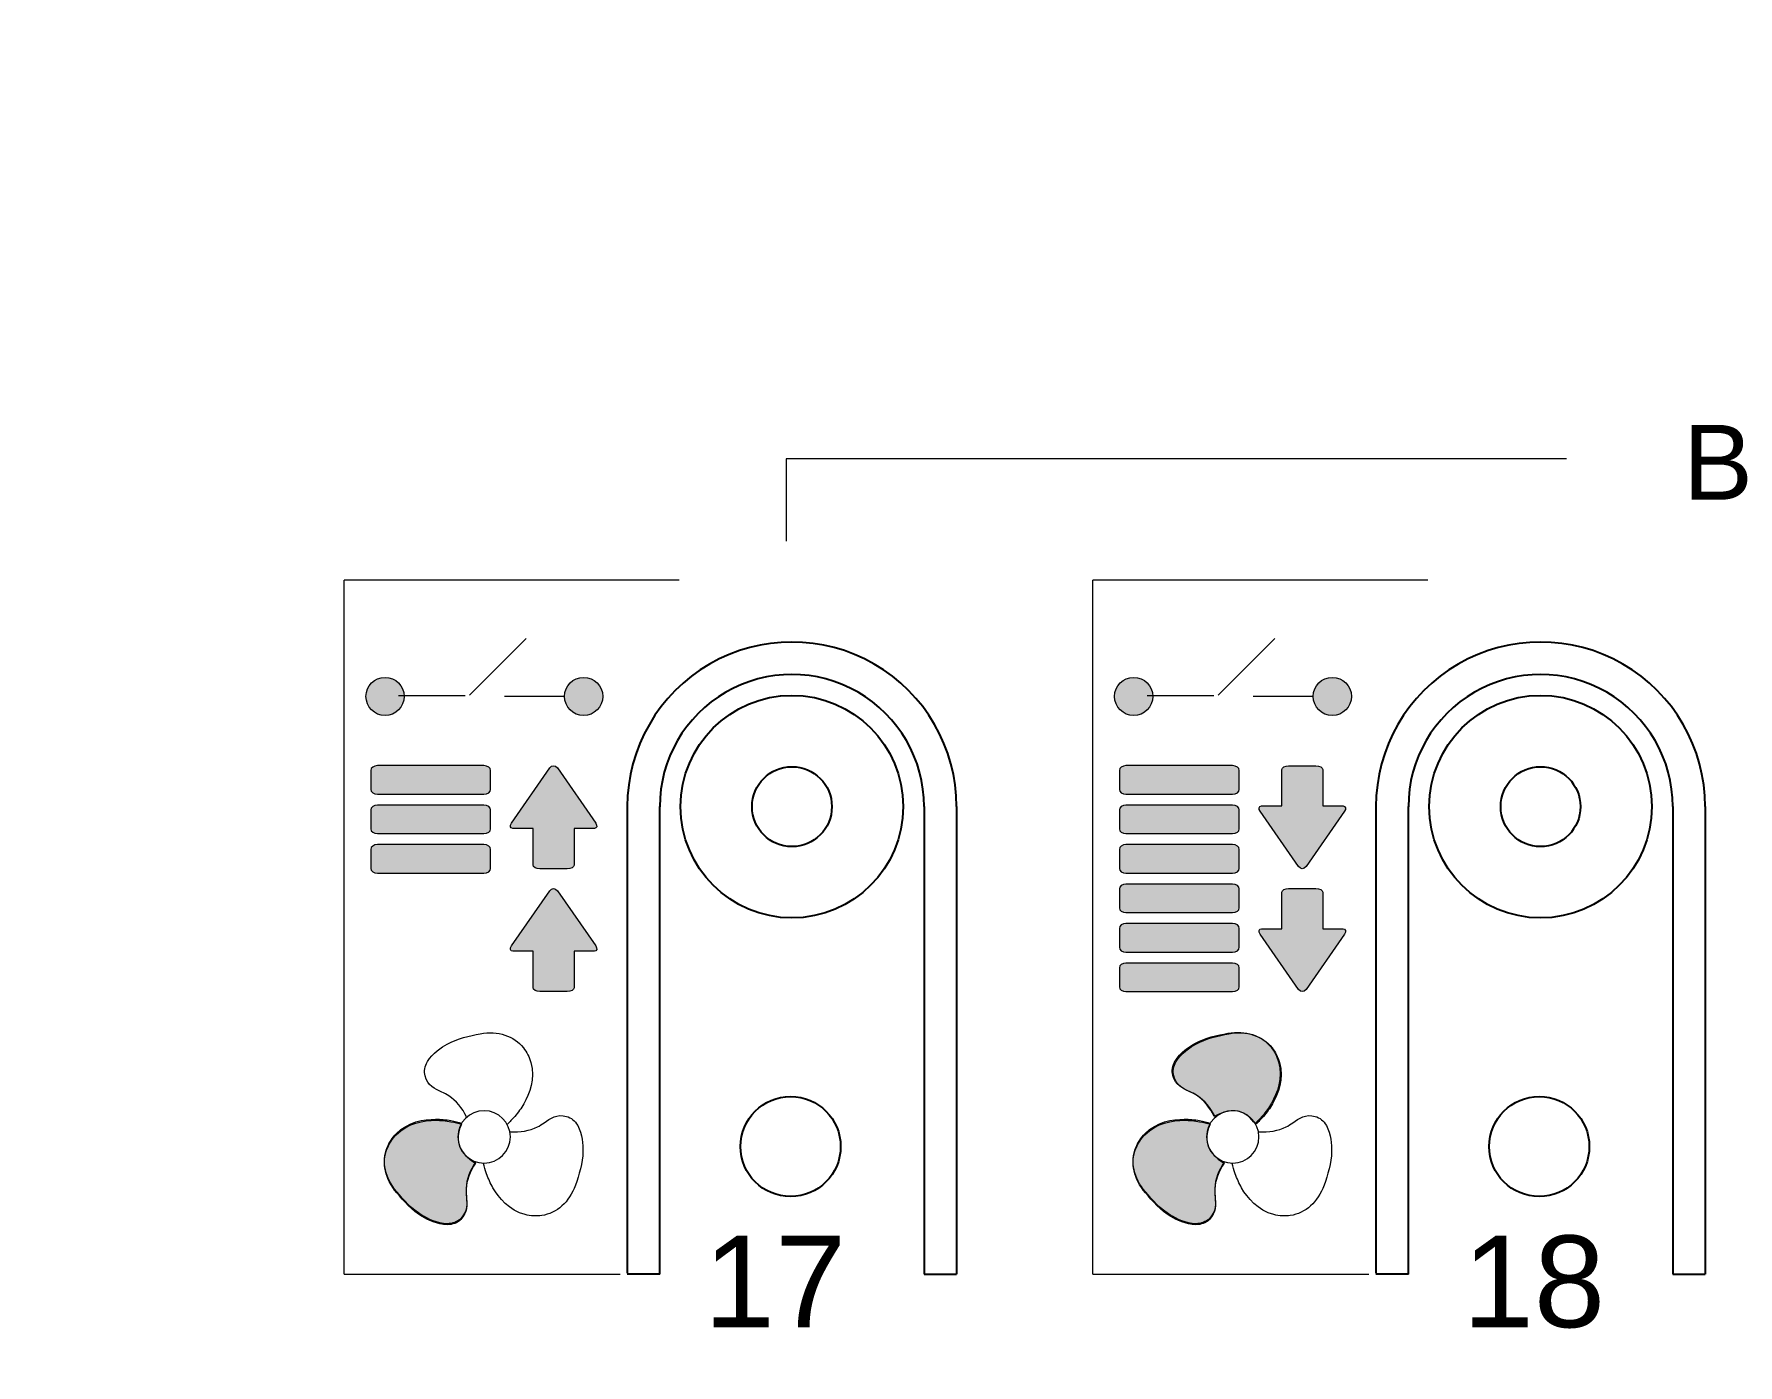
# Model space of a CAD drawing. Header units: millimetres. Extents: x 2517 to 4319, y 573 to 1664.
# Drawn here: x 2840.62 to 2872.48, y 1552.02 to 1576.91 of the extents above; entities that cross this region are included whole.
import ezdxf
from ezdxf.enums import TextEntityAlignment as Align

# ---------------------------------------------------------------- set-up
doc = ezdxf.new("R2010")
doc.units = ezdxf.units.MM
doc.set_wipeout_variables(frame=1)
for name, color, linetype in [('devices', 7, 'Continuous'), ('Enclosure', 7, 'Continuous'), ('Serigraph', 7, 'Continuous')]:
    doc.layers.add(name, color=color, linetype=linetype)
doc.styles.get("Standard").update_dxf_attribs({"font": 'arial.ttf'})

# ---------------------------------------------------------------- blocks, each defined once
blk = doc.blocks.new('*U7')
at = {"ltscale": 2}
blk.add_lwpolyline([(0, 20), (0, -20), (895.8, -20), (895.8, 20), (0, 20)], dxfattribs=at)
for points in [[(315.234, 3), (331.234, 3, -0.414214), (333.234, 1), (333.234, -1, -0.414214), (331.234, -3), (315.234, -3, -0.414214), (313.234, -1), (313.234, 1, -0.414214)], [(340.234, 3), (356.234, 3, -0.414214), (358.234, 1), (358.234, -1, -0.414214), (356.234, -3), (340.234, -3, -0.414214), (338.234, -1), (338.234, 1, -0.414214)]]:
    blk.add_lwpolyline(points, format="xyb", close=True, dxfattribs=at)
blk = doc.blocks.new('ZIO-MB24_ENVOLVENTE')
at = {"layer": 'Enclosure'}
for p, q in [((75.936, -11.026), (75.936, -19.751)), ((76.543, -19.768), (76.543, -11.026)), ((81.487, -11.026), (81.487, -19.768)), ((82.094, -11.026), (82.094, -19.768)), ((89.936, -11.026), (89.936, -19.751)), ((90.543, -19.768), (90.543, -11.026)), ((95.487, -11.026), (95.487, -19.768)), ((96.094, -11.026), (96.094, -19.768))]:
    blk.add_line(p, q, dxfattribs=at)
at = {"layer": 'Enclosure', "lineweight": 25}
for p, q in [((76.543, -19.768), (75.936, -19.768)), ((81.487, -19.768), (82.094, -19.768)), ((90.543, -19.768), (89.936, -19.768)), ((90.543, -19.768), (89.936, -19.768)), ((95.487, -19.768), (96.094, -19.768))]:
    blk.add_line(p, q, dxfattribs=at)
at = {"layer": 'Enclosure'}
for centre, radius in [((79.015, -11.026), 2.081), ((93.015, -11.026), 2.081), ((79.015, -11.026), 0.746), ((93.015, -11.026), 0.746), ((78.99, -17.383), 0.936), ((92.99, -17.383), 0.936)]:
    blk.add_circle(centre, radius, dxfattribs=at)
for centre, radius, end in [((79.015, -11.026), 3.079, 179.9989), ((93.015, -11.026), 3.079, 179.9989), ((79.015, -11.026), 2.472, 180.0034), ((93.015, -11.026), 2.472, 180.0034)]:
    blk.add_arc(centre, radius, 359.9989, end, dxfattribs=at)
blk = doc.blocks.new('ZIO-MB24_SERIGRAFIA')
at = {"layer": 'Serigraph'}
h = blk.add_hatch(color=256, dxfattribs=at)
h.dxf.hatch_style = 1
h.paths.add_polyline_path([(71.762, -8.964, 1), (71.049, -8.964, 1)])
h = blk.add_hatch(color=256, dxfattribs=at)
h.dxf.hatch_style = 1
h.paths.add_polyline_path([(75.476, -8.964, 1), (74.763, -8.964, 1)])
h = blk.add_hatch(color=256, dxfattribs=at)
h.dxf.hatch_style = 1
h.paths.add_polyline_path([(85.762, -8.964, 1), (85.049, -8.964, 1)])
h = blk.add_hatch(color=256, dxfattribs=at)
h.dxf.hatch_style = 1
h.paths.add_polyline_path([(89.476, -8.964, 1), (88.763, -8.964, 1)])
h = blk.add_hatch(color=256, dxfattribs=at)
h.dxf.hatch_style = 2
edge = h.paths.add_edge_path()
edge.add_spline(control_points=[(71.262, -10.259), (71.194, -10.259), (71.138, -10.299), (71.138, -10.348), (71.138, -10.348), (71.138, -10.348), (71.138, -10.348), (71.138, -10.348), (71.138, -10.704), (71.138, -10.704), (71.138, -10.752), (71.194, -10.792), (71.262, -10.792), (71.262, -10.792), (71.262, -10.792), (71.262, -10.792), (71.262, -10.792), (73.256, -10.792), (73.256, -10.792), (73.325, -10.792), (73.381, -10.752), (73.381, -10.704), (73.381, -10.704), (73.381, -10.704), (73.381, -10.704), (73.381, -10.704), (73.381, -10.348), (73.381, -10.348), (73.381, -10.299), (73.325, -10.259), (73.256, -10.259), (73.256, -10.259), (73.256, -10.259), (73.256, -10.259), (73.256, -10.259), (71.262, -10.259), (71.262, -10.259)], knot_values=[0, 0, 0, 0, 1, 1, 1, 2, 2, 2, 3, 3, 3, 4, 4, 4, 5, 5, 5, 6, 6, 6, 7, 7, 7, 8, 8, 8, 9, 9, 9, 10, 10, 10, 11, 11, 11, 12, 12, 12, 12], degree=3, periodic=0)
h = blk.add_hatch(color=256, dxfattribs=at)
h.dxf.hatch_style = 2
edge = h.paths.add_edge_path()
edge.add_spline(control_points=[(75.345, -11.336), (75.345, -11.336), (74.628, -10.302), (74.628, -10.302), (74.589, -10.246), (74.526, -10.246), (74.488, -10.302), (74.488, -10.302), (73.771, -11.336), (73.771, -11.336), (73.735, -11.387), (73.747, -11.429), (73.796, -11.436), (73.796, -11.436), (74.175, -11.436), (74.175, -11.436), (74.175, -11.436), (74.175, -12.118), (74.175, -12.118), (74.175, -12.157), (74.232, -12.189), (74.302, -12.189), (74.302, -12.189), (74.813, -12.189), (74.813, -12.189), (74.883, -12.189), (74.941, -12.157), (74.941, -12.118), (74.941, -12.118), (74.941, -11.436), (74.941, -11.436), (74.941, -11.436), (75.32, -11.436), (75.32, -11.436), (75.368, -11.429), (75.381, -11.387), (75.345, -11.336)], knot_values=[0, 0, 0, 0, 1, 1, 1, 2, 2, 2, 3, 3, 3, 4, 4, 4, 5, 5, 5, 6, 6, 6, 7, 7, 7, 8, 8, 8, 9, 9, 9, 10, 10, 10, 11, 11, 11, 12, 12, 12, 12], degree=3, periodic=0)
h = blk.add_hatch(color=256, dxfattribs=at)
h.dxf.hatch_style = 2
edge = h.paths.add_edge_path()
edge.add_spline(control_points=[(85.262, -10.259), (85.194, -10.259), (85.138, -10.299), (85.138, -10.348), (85.138, -10.348), (85.138, -10.348), (85.138, -10.348), (85.138, -10.348), (85.138, -10.704), (85.138, -10.704), (85.138, -10.752), (85.194, -10.792), (85.262, -10.792), (85.262, -10.792), (85.262, -10.792), (85.262, -10.792), (85.262, -10.792), (87.256, -10.792), (87.256, -10.792), (87.325, -10.792), (87.381, -10.752), (87.381, -10.704), (87.381, -10.704), (87.381, -10.704), (87.381, -10.704), (87.381, -10.704), (87.381, -10.348), (87.381, -10.348), (87.381, -10.299), (87.325, -10.259), (87.256, -10.259), (87.256, -10.259), (87.256, -10.259), (87.256, -10.259), (87.256, -10.259), (85.262, -10.259), (85.262, -10.259)], knot_values=[0, 0, 0, 0, 1, 1, 1, 2, 2, 2, 3, 3, 3, 4, 4, 4, 5, 5, 5, 6, 6, 6, 7, 7, 7, 8, 8, 8, 9, 9, 9, 10, 10, 10, 11, 11, 11, 12, 12, 12, 12], degree=3, periodic=0)
h = blk.add_hatch(color=256, dxfattribs=at)
h.dxf.hatch_style = 2
edge = h.paths.add_edge_path()
edge.add_spline(control_points=[(87.773, -11.113), (87.773, -11.113), (88.49, -12.147), (88.49, -12.147), (88.528, -12.202), (88.591, -12.202), (88.63, -12.147), (88.63, -12.147), (89.347, -11.113), (89.347, -11.113), (89.382, -11.062), (89.37, -11.019), (89.322, -11.013), (89.322, -11.013), (88.943, -11.013), (88.943, -11.013), (88.943, -11.013), (88.943, -10.33), (88.943, -10.33), (88.943, -10.292), (88.885, -10.26), (88.815, -10.26), (88.815, -10.26), (88.304, -10.26), (88.304, -10.26), (88.234, -10.26), (88.177, -10.292), (88.177, -10.33), (88.177, -10.33), (88.177, -11.013), (88.177, -11.013), (88.177, -11.013), (87.797, -11.013), (87.797, -11.013), (87.749, -11.019), (87.737, -11.062), (87.773, -11.113)], knot_values=[0, 0, 0, 0, 1, 1, 1, 2, 2, 2, 3, 3, 3, 4, 4, 4, 5, 5, 5, 6, 6, 6, 7, 7, 7, 8, 8, 8, 9, 9, 9, 10, 10, 10, 11, 11, 11, 12, 12, 12, 12], degree=3, periodic=0)
h = blk.add_hatch(color=256, dxfattribs=at)
h.dxf.hatch_style = 2
edge = h.paths.add_edge_path()
edge.add_spline(control_points=[(71.262, -10.998), (71.194, -10.998), (71.138, -11.038), (71.138, -11.087), (71.138, -11.087), (71.138, -11.087), (71.138, -11.087), (71.138, -11.087), (71.138, -11.442), (71.138, -11.442), (71.138, -11.491), (71.194, -11.531), (71.262, -11.531), (71.262, -11.531), (71.262, -11.531), (71.262, -11.531), (71.262, -11.531), (73.256, -11.531), (73.256, -11.531), (73.325, -11.531), (73.381, -11.491), (73.381, -11.442), (73.381, -11.442), (73.381, -11.442), (73.381, -11.442), (73.381, -11.442), (73.381, -11.087), (73.381, -11.087), (73.381, -11.038), (73.325, -10.998), (73.256, -10.998), (73.256, -10.998), (73.256, -10.998), (73.256, -10.998), (73.256, -10.998), (71.262, -10.998), (71.262, -10.998)], knot_values=[0, 0, 0, 0, 1, 1, 1, 2, 2, 2, 3, 3, 3, 4, 4, 4, 5, 5, 5, 6, 6, 6, 7, 7, 7, 8, 8, 8, 9, 9, 9, 10, 10, 10, 11, 11, 11, 12, 12, 12, 12], degree=3, periodic=0)
h = blk.add_hatch(color=256, dxfattribs=at)
h.dxf.hatch_style = 2
edge = h.paths.add_edge_path()
edge.add_spline(control_points=[(85.262, -10.998), (85.194, -10.998), (85.138, -11.038), (85.138, -11.087), (85.138, -11.087), (85.138, -11.087), (85.138, -11.087), (85.138, -11.087), (85.138, -11.442), (85.138, -11.442), (85.138, -11.491), (85.194, -11.531), (85.262, -11.531), (85.262, -11.531), (85.262, -11.531), (85.262, -11.531), (85.262, -11.531), (87.256, -11.531), (87.256, -11.531), (87.325, -11.531), (87.381, -11.491), (87.381, -11.442), (87.381, -11.442), (87.381, -11.442), (87.381, -11.442), (87.381, -11.442), (87.381, -11.087), (87.381, -11.087), (87.381, -11.038), (87.325, -10.998), (87.256, -10.998), (87.256, -10.998), (87.256, -10.998), (87.256, -10.998), (87.256, -10.998), (85.262, -10.998), (85.262, -10.998)], knot_values=[0, 0, 0, 0, 1, 1, 1, 2, 2, 2, 3, 3, 3, 4, 4, 4, 5, 5, 5, 6, 6, 6, 7, 7, 7, 8, 8, 8, 9, 9, 9, 10, 10, 10, 11, 11, 11, 12, 12, 12, 12], degree=3, periodic=0)
h = blk.add_hatch(color=256, dxfattribs=at)
h.dxf.hatch_style = 2
edge = h.paths.add_edge_path()
edge.add_spline(control_points=[(71.262, -11.736), (71.194, -11.736), (71.138, -11.776), (71.138, -11.825), (71.138, -11.825), (71.138, -11.825), (71.138, -11.825), (71.138, -11.825), (71.138, -12.18), (71.138, -12.18), (71.138, -12.229), (71.194, -12.269), (71.262, -12.269), (71.262, -12.269), (71.262, -12.269), (71.262, -12.269), (71.262, -12.269), (73.256, -12.269), (73.256, -12.269), (73.325, -12.269), (73.381, -12.229), (73.381, -12.18), (73.381, -12.18), (73.381, -12.18), (73.381, -12.18), (73.381, -12.18), (73.381, -11.825), (73.381, -11.825), (73.381, -11.776), (73.325, -11.736), (73.256, -11.736), (73.256, -11.736), (73.256, -11.736), (73.256, -11.736), (73.256, -11.736), (71.262, -11.736), (71.262, -11.736)], knot_values=[0, 0, 0, 0, 1, 1, 1, 2, 2, 2, 3, 3, 3, 4, 4, 4, 5, 5, 5, 6, 6, 6, 7, 7, 7, 8, 8, 8, 9, 9, 9, 10, 10, 10, 11, 11, 11, 12, 12, 12, 12], degree=3, periodic=0)
h = blk.add_hatch(color=256, dxfattribs=at)
h.dxf.hatch_style = 2
edge = h.paths.add_edge_path()
edge.add_spline(control_points=[(85.262, -11.736), (85.194, -11.736), (85.138, -11.776), (85.138, -11.825), (85.138, -11.825), (85.138, -11.825), (85.138, -11.825), (85.138, -11.825), (85.138, -12.18), (85.138, -12.18), (85.138, -12.229), (85.194, -12.269), (85.262, -12.269), (85.262, -12.269), (85.262, -12.269), (85.262, -12.269), (85.262, -12.269), (87.256, -12.269), (87.256, -12.269), (87.325, -12.269), (87.381, -12.229), (87.381, -12.18), (87.381, -12.18), (87.381, -12.18), (87.381, -12.18), (87.381, -12.18), (87.381, -11.825), (87.381, -11.825), (87.381, -11.776), (87.325, -11.736), (87.256, -11.736), (87.256, -11.736), (87.256, -11.736), (87.256, -11.736), (87.256, -11.736), (85.262, -11.736), (85.262, -11.736)], knot_values=[0, 0, 0, 0, 1, 1, 1, 2, 2, 2, 3, 3, 3, 4, 4, 4, 5, 5, 5, 6, 6, 6, 7, 7, 7, 8, 8, 8, 9, 9, 9, 10, 10, 10, 11, 11, 11, 12, 12, 12, 12], degree=3, periodic=0)
h = blk.add_hatch(color=256, dxfattribs=at)
h.dxf.hatch_style = 2
edge = h.paths.add_edge_path()
edge.add_spline(control_points=[(75.345, -13.632), (75.345, -13.632), (74.628, -12.598), (74.628, -12.598), (74.589, -12.542), (74.526, -12.542), (74.488, -12.598), (74.488, -12.598), (73.771, -13.632), (73.771, -13.632), (73.735, -13.683), (73.747, -13.726), (73.796, -13.732), (73.796, -13.732), (74.175, -13.732), (74.175, -13.732), (74.175, -13.732), (74.175, -14.415), (74.175, -14.415), (74.175, -14.454), (74.232, -14.485), (74.302, -14.485), (74.302, -14.485), (74.813, -14.485), (74.813, -14.485), (74.883, -14.485), (74.941, -14.454), (74.941, -14.415), (74.941, -14.415), (74.941, -13.732), (74.941, -13.732), (74.941, -13.732), (75.32, -13.732), (75.32, -13.732), (75.368, -13.726), (75.381, -13.683), (75.345, -13.632)], knot_values=[0, 0, 0, 0, 1, 1, 1, 2, 2, 2, 3, 3, 3, 4, 4, 4, 5, 5, 5, 6, 6, 6, 7, 7, 7, 8, 8, 8, 9, 9, 9, 10, 10, 10, 11, 11, 11, 12, 12, 12, 12], degree=3, periodic=0)
h = blk.add_hatch(color=256, dxfattribs=at)
h.dxf.hatch_style = 2
edge = h.paths.add_edge_path()
edge.add_spline(control_points=[(85.262, -12.475), (85.194, -12.475), (85.138, -12.515), (85.138, -12.564), (85.138, -12.564), (85.138, -12.564), (85.138, -12.564), (85.138, -12.564), (85.138, -12.919), (85.138, -12.919), (85.138, -12.968), (85.194, -13.008), (85.262, -13.008), (85.262, -13.008), (85.262, -13.008), (85.262, -13.008), (85.262, -13.008), (87.256, -13.008), (87.256, -13.008), (87.325, -13.008), (87.381, -12.968), (87.381, -12.919), (87.381, -12.919), (87.381, -12.919), (87.381, -12.919), (87.381, -12.919), (87.381, -12.564), (87.381, -12.564), (87.381, -12.515), (87.325, -12.475), (87.256, -12.475), (87.256, -12.475), (87.256, -12.475), (87.256, -12.475), (87.256, -12.475), (85.262, -12.475), (85.262, -12.475)], knot_values=[0, 0, 0, 0, 1, 1, 1, 2, 2, 2, 3, 3, 3, 4, 4, 4, 5, 5, 5, 6, 6, 6, 7, 7, 7, 8, 8, 8, 9, 9, 9, 10, 10, 10, 11, 11, 11, 12, 12, 12, 12], degree=3, periodic=0)
h = blk.add_hatch(color=256, dxfattribs=at)
h.dxf.hatch_style = 2
edge = h.paths.add_edge_path()
edge.add_spline(control_points=[(87.773, -13.409), (87.773, -13.409), (88.49, -14.443), (88.49, -14.443), (88.528, -14.499), (88.591, -14.499), (88.63, -14.443), (88.63, -14.443), (89.347, -13.409), (89.347, -13.409), (89.382, -13.358), (89.37, -13.315), (89.322, -13.309), (89.322, -13.309), (88.943, -13.309), (88.943, -13.309), (88.943, -13.309), (88.943, -12.626), (88.943, -12.626), (88.943, -12.588), (88.885, -12.556), (88.815, -12.556), (88.815, -12.556), (88.304, -12.556), (88.304, -12.556), (88.234, -12.556), (88.177, -12.588), (88.177, -12.626), (88.177, -12.626), (88.177, -13.309), (88.177, -13.309), (88.177, -13.309), (87.797, -13.309), (87.797, -13.309), (87.749, -13.315), (87.737, -13.358), (87.773, -13.409)], knot_values=[0, 0, 0, 0, 1, 1, 1, 2, 2, 2, 3, 3, 3, 4, 4, 4, 5, 5, 5, 6, 6, 6, 7, 7, 7, 8, 8, 8, 9, 9, 9, 10, 10, 10, 11, 11, 11, 12, 12, 12, 12], degree=3, periodic=0)
h = blk.add_hatch(color=256, dxfattribs=at)
h.dxf.hatch_style = 2
edge = h.paths.add_edge_path()
edge.add_spline(control_points=[(85.262, -13.213), (85.194, -13.213), (85.138, -13.253), (85.138, -13.302), (85.138, -13.302), (85.138, -13.302), (85.138, -13.302), (85.138, -13.302), (85.138, -13.657), (85.138, -13.657), (85.138, -13.706), (85.194, -13.746), (85.262, -13.746), (85.262, -13.746), (85.262, -13.746), (85.262, -13.746), (85.262, -13.746), (87.256, -13.746), (87.256, -13.746), (87.325, -13.746), (87.381, -13.706), (87.381, -13.657), (87.381, -13.657), (87.381, -13.657), (87.381, -13.657), (87.381, -13.657), (87.381, -13.302), (87.381, -13.302), (87.381, -13.253), (87.325, -13.213), (87.256, -13.213), (87.256, -13.213), (87.256, -13.213), (87.256, -13.213), (87.256, -13.213), (85.262, -13.213), (85.262, -13.213)], knot_values=[0, 0, 0, 0, 1, 1, 1, 2, 2, 2, 3, 3, 3, 4, 4, 4, 5, 5, 5, 6, 6, 6, 7, 7, 7, 8, 8, 8, 9, 9, 9, 10, 10, 10, 11, 11, 11, 12, 12, 12, 12], degree=3, periodic=0)
h = blk.add_hatch(color=256, dxfattribs=at)
h.dxf.hatch_style = 2
edge = h.paths.add_edge_path()
edge.add_spline(control_points=[(85.262, -13.951), (85.194, -13.951), (85.138, -13.992), (85.138, -14.04), (85.138, -14.04), (85.138, -14.04), (85.138, -14.04), (85.138, -14.04), (85.138, -14.396), (85.138, -14.396), (85.138, -14.445), (85.194, -14.485), (85.262, -14.485), (85.262, -14.485), (85.262, -14.485), (85.262, -14.485), (85.262, -14.485), (87.256, -14.485), (87.256, -14.485), (87.325, -14.485), (87.381, -14.445), (87.381, -14.396), (87.381, -14.396), (87.381, -14.396), (87.381, -14.396), (87.381, -14.396), (87.381, -14.04), (87.381, -14.04), (87.381, -13.992), (87.325, -13.951), (87.256, -13.951), (87.256, -13.951), (87.256, -13.951), (87.256, -13.951), (87.256, -13.951), (85.262, -13.951), (85.262, -13.951)], knot_values=[0, 0, 0, 0, 1, 1, 1, 2, 2, 2, 3, 3, 3, 4, 4, 4, 5, 5, 5, 6, 6, 6, 7, 7, 7, 8, 8, 8, 9, 9, 9, 10, 10, 10, 11, 11, 11, 12, 12, 12, 12], degree=3, periodic=0)
h = blk.add_hatch(color=256, dxfattribs=at)
h.dxf.hatch_style = 2
edge = h.paths.add_edge_path()
edge.add_spline(control_points=[(86.913, -16.819), (86.832, -16.654), (86.713, -16.511), (86.58, -16.423), (86.542, -16.398), (86.497, -16.377), (86.448, -16.355), (86.323, -16.295), (86.182, -16.229), (86.137, -16.052), (86.114, -15.964), (86.13, -15.873), (86.181, -15.784), (86.271, -15.629), (86.45, -15.513), (86.547, -15.459), (86.742, -15.351), (86.97, -15.299), (87.169, -15.265), (87.501, -15.205), (87.796, -15.3), (87.975, -15.526), (88.035, -15.602), (88.086, -15.703), (88.115, -15.801), (88.199, -16.102), (88.089, -16.387), (87.981, -16.574), (87.934, -16.656), (87.877, -16.735), (87.814, -16.81), (87.766, -16.864), (87.72, -16.913), (87.675, -16.956), (87.675, -16.956), (87.531, -16.73), (87.306, -16.716), (87.103, -16.703), (86.913, -16.819), (86.913, -16.819)], knot_values=[0, 0, 0, 0, 1, 1, 1, 2, 2, 2, 3, 3, 3, 4, 4, 4, 5, 5, 5, 6, 6, 6, 7, 7, 7, 8, 8, 8, 9, 9, 9, 10, 10, 10, 11, 11, 11, 12, 12, 12, 13, 13, 13, 13], degree=3, periodic=0)
h = blk.add_hatch(color=256, dxfattribs=at)
h.dxf.hatch_style = 2
edge = h.paths.add_edge_path()
edge.add_spline(control_points=[(73.098, -17.694), (72.995, -17.847), (72.931, -18.021), (72.921, -18.18), (72.919, -18.226), (72.923, -18.276), (72.928, -18.329), (72.939, -18.467), (72.952, -18.622), (72.821, -18.75), (72.756, -18.813), (72.67, -18.845), (72.567, -18.845), (72.388, -18.845), (72.198, -18.748), (72.103, -18.691), (71.912, -18.576), (71.753, -18.404), (71.624, -18.249), (71.406, -17.992), (71.34, -17.689), (71.447, -17.421), (71.483, -17.331), (71.544, -17.236), (71.615, -17.163), (71.834, -16.938), (72.135, -16.892), (72.351, -16.892), (72.446, -16.892), (72.543, -16.901), (72.639, -16.919), (72.71, -16.933), (72.776, -16.948), (72.835, -16.966), (72.835, -16.966), (72.711, -17.204), (72.812, -17.406), (72.902, -17.588), (73.098, -17.694), (73.098, -17.694)], knot_values=[0, 0, 0, 0, 1, 1, 1, 2, 2, 2, 3, 3, 3, 4, 4, 4, 5, 5, 5, 6, 6, 6, 7, 7, 7, 8, 8, 8, 9, 9, 9, 10, 10, 10, 11, 11, 11, 12, 12, 12, 13, 13, 13, 13], degree=3, periodic=0)
h = blk.add_hatch(color=256, dxfattribs=at)
h.dxf.hatch_style = 2
edge = h.paths.add_edge_path()
edge.add_spline(control_points=[(87.098, -17.694), (86.995, -17.847), (86.931, -18.021), (86.921, -18.18), (86.919, -18.226), (86.923, -18.276), (86.928, -18.329), (86.939, -18.467), (86.952, -18.622), (86.821, -18.75), (86.756, -18.813), (86.67, -18.845), (86.567, -18.845), (86.388, -18.845), (86.198, -18.748), (86.103, -18.691), (85.912, -18.576), (85.753, -18.404), (85.624, -18.249), (85.406, -17.992), (85.34, -17.689), (85.447, -17.421), (85.483, -17.331), (85.544, -17.236), (85.615, -17.163), (85.834, -16.938), (86.135, -16.892), (86.351, -16.892), (86.446, -16.892), (86.543, -16.901), (86.639, -16.919), (86.71, -16.933), (86.776, -16.948), (86.835, -16.966), (86.835, -16.966), (86.711, -17.204), (86.812, -17.406), (86.902, -17.588), (87.098, -17.694), (87.098, -17.694)], knot_values=[0, 0, 0, 0, 1, 1, 1, 2, 2, 2, 3, 3, 3, 4, 4, 4, 5, 5, 5, 6, 6, 6, 7, 7, 7, 8, 8, 8, 9, 9, 9, 10, 10, 10, 11, 11, 11, 12, 12, 12, 13, 13, 13, 13], degree=3, periodic=0)
at = {"layer": 'Serigraph', "lineweight": 9}
for p, q in [((93.498, -4.521), (78.908, -4.521)), ((78.908, -4.521), (78.908, -6.063)), ((76.905, -6.79), (70.643, -6.79)), ((70.643, -19.768), (70.643, -6.79)), ((90.905, -6.79), (84.643, -6.79)), ((84.643, -19.768), (84.643, -6.79)), ((70.643, -19.768), (75.805, -19.768)), ((84.643, -19.768), (89.805, -19.768))]:
    blk.add_line(p, q, dxfattribs=at)
at = {"layer": 'Serigraph', "lineweight": 18}
for p, q in [((74.045, -7.881), (72.985, -8.942)), ((88.045, -7.881), (86.985, -8.942)), ((72.906, -8.954), (71.656, -8.954)), ((74.763, -8.964), (73.639, -8.964)), ((86.906, -8.954), (85.656, -8.954)), ((88.763, -8.964), (87.639, -8.964))]:
    blk.add_line(p, q, dxfattribs=at)
at = {"layer": 'Serigraph', "lineweight": 0}
for p, q in [((72.931, -16.83), (72.931, -16.83)), ((86.931, -16.83), (86.931, -16.83)), ((73.745, -17.107), (73.745, -17.107))]:
    blk.add_line(p, q, dxfattribs=at)
at = {"layer": 'Serigraph', "lineweight": 5}
for centre in [(71.406, -8.964), (75.12, -8.964), (85.406, -8.964), (89.12, -8.964)]:
    blk.add_circle(centre, 0.357, dxfattribs=at)
at = {"layer": 'Serigraph', "lineweight": 0}
for points in [[(71.262, -10.259), (71.194, -10.259), (71.138, -10.299), (71.138, -10.348)], [(71.138, -10.348), (71.138, -10.348), (71.138, -10.704), (71.138, -10.704)], [(73.256, -10.259), (73.256, -10.259), (71.262, -10.259), (71.262, -10.259)], [(73.381, -10.348), (73.381, -10.299), (73.325, -10.259), (73.256, -10.259)], [(73.381, -10.704), (73.381, -10.704), (73.381, -10.348), (73.381, -10.348)], [(85.262, -10.259), (85.194, -10.259), (85.138, -10.299), (85.138, -10.348)], [(85.138, -10.348), (85.138, -10.348), (85.138, -10.704), (85.138, -10.704)], [(87.256, -10.259), (87.256, -10.259), (85.262, -10.259), (85.262, -10.259)], [(87.381, -10.348), (87.381, -10.299), (87.325, -10.259), (87.256, -10.259)], [(87.381, -10.704), (87.381, -10.704), (87.381, -10.348), (87.381, -10.348)], [(71.138, -10.704), (71.138, -10.752), (71.194, -10.792), (71.262, -10.792)], [(71.262, -10.792), (71.262, -10.792), (73.256, -10.792), (73.256, -10.792)], [(73.256, -10.792), (73.325, -10.792), (73.381, -10.752), (73.381, -10.704)], [(85.138, -10.704), (85.138, -10.752), (85.194, -10.792), (85.262, -10.792)], [(85.262, -10.792), (85.262, -10.792), (87.256, -10.792), (87.256, -10.792)], [(87.256, -10.792), (87.325, -10.792), (87.381, -10.752), (87.381, -10.704)], [(71.262, -10.998), (71.194, -10.998), (71.138, -11.038), (71.138, -11.087)], [(71.138, -11.087), (71.138, -11.087), (71.138, -11.442), (71.138, -11.442)], [(73.256, -10.998), (73.256, -10.998), (71.262, -10.998), (71.262, -10.998)], [(73.381, -11.087), (73.381, -11.038), (73.325, -10.998), (73.256, -10.998)], [(73.381, -11.442), (73.381, -11.442), (73.381, -11.087), (73.381, -11.087)], [(85.262, -10.998), (85.194, -10.998), (85.138, -11.038), (85.138, -11.087)], [(85.138, -11.087), (85.138, -11.087), (85.138, -11.442), (85.138, -11.442)], [(87.256, -10.998), (87.256, -10.998), (85.262, -10.998), (85.262, -10.998)], [(87.381, -11.087), (87.381, -11.038), (87.325, -10.998), (87.256, -10.998)], [(87.381, -11.442), (87.381, -11.442), (87.381, -11.087), (87.381, -11.087)], [(71.138, -11.442), (71.138, -11.491), (71.194, -11.531), (71.262, -11.531)], [(73.256, -11.531), (73.325, -11.531), (73.381, -11.491), (73.381, -11.442)], [(85.138, -11.442), (85.138, -11.491), (85.194, -11.531), (85.262, -11.531)], [(87.256, -11.531), (87.325, -11.531), (87.381, -11.491), (87.381, -11.442)], [(71.262, -11.736), (71.194, -11.736), (71.138, -11.776), (71.138, -11.825)], [(71.262, -11.531), (71.262, -11.531), (73.256, -11.531), (73.256, -11.531)], [(73.256, -11.736), (73.256, -11.736), (71.262, -11.736), (71.262, -11.736)], [(73.381, -11.825), (73.381, -11.776), (73.325, -11.736), (73.256, -11.736)], [(85.262, -11.736), (85.194, -11.736), (85.138, -11.776), (85.138, -11.825)], [(85.262, -11.531), (85.262, -11.531), (87.256, -11.531), (87.256, -11.531)], [(87.256, -11.736), (87.256, -11.736), (85.262, -11.736), (85.262, -11.736)], [(87.381, -11.825), (87.381, -11.776), (87.325, -11.736), (87.256, -11.736)], [(71.138, -11.825), (71.138, -11.825), (71.138, -12.18), (71.138, -12.18)], [(73.381, -12.18), (73.381, -12.18), (73.381, -11.825), (73.381, -11.825)], [(85.138, -11.825), (85.138, -11.825), (85.138, -12.18), (85.138, -12.18)], [(87.381, -12.18), (87.381, -12.18), (87.381, -11.825), (87.381, -11.825)], [(71.138, -12.18), (71.138, -12.229), (71.194, -12.269), (71.262, -12.269)], [(71.262, -12.269), (71.262, -12.269), (73.256, -12.269), (73.256, -12.269)], [(73.256, -12.269), (73.325, -12.269), (73.381, -12.229), (73.381, -12.18)], [(85.138, -12.18), (85.138, -12.229), (85.194, -12.269), (85.262, -12.269)], [(85.262, -12.269), (85.262, -12.269), (87.256, -12.269), (87.256, -12.269)], [(87.256, -12.269), (87.325, -12.269), (87.381, -12.229), (87.381, -12.18)], [(85.262, -12.475), (85.194, -12.475), (85.138, -12.515), (85.138, -12.564)], [(85.138, -12.564), (85.138, -12.564), (85.138, -12.919), (85.138, -12.919)], [(87.256, -12.475), (87.256, -12.475), (85.262, -12.475), (85.262, -12.475)], [(87.381, -12.564), (87.381, -12.515), (87.325, -12.475), (87.256, -12.475)], [(87.381, -12.919), (87.381, -12.919), (87.381, -12.564), (87.381, -12.564)], [(85.138, -12.919), (85.138, -12.968), (85.194, -13.008), (85.262, -13.008)], [(85.262, -13.008), (85.262, -13.008), (87.256, -13.008), (87.256, -13.008)], [(87.256, -13.008), (87.325, -13.008), (87.381, -12.968), (87.381, -12.919)], [(85.262, -13.213), (85.194, -13.213), (85.138, -13.253), (85.138, -13.302)], [(85.138, -13.302), (85.138, -13.302), (85.138, -13.657), (85.138, -13.657)], [(87.256, -13.213), (87.256, -13.213), (85.262, -13.213), (85.262, -13.213)], [(87.381, -13.302), (87.381, -13.253), (87.325, -13.213), (87.256, -13.213)], [(87.381, -13.657), (87.381, -13.657), (87.381, -13.302), (87.381, -13.302)], [(85.138, -13.657), (85.138, -13.706), (85.194, -13.746), (85.262, -13.746)], [(87.256, -13.746), (87.325, -13.746), (87.381, -13.706), (87.381, -13.657)], [(85.262, -13.951), (85.194, -13.951), (85.138, -13.992), (85.138, -14.04)], [(85.262, -13.746), (85.262, -13.746), (87.256, -13.746), (87.256, -13.746)], [(87.256, -13.951), (87.256, -13.951), (85.262, -13.951), (85.262, -13.951)], [(87.381, -14.04), (87.381, -13.992), (87.325, -13.951), (87.256, -13.951)], [(85.138, -14.04), (85.138, -14.04), (85.138, -14.396), (85.138, -14.396)], [(87.381, -14.396), (87.381, -14.396), (87.381, -14.04), (87.381, -14.04)], [(85.138, -14.396), (85.138, -14.445), (85.194, -14.485), (85.262, -14.485)], [(85.262, -14.485), (85.262, -14.485), (87.256, -14.485), (87.256, -14.485)], [(87.256, -14.485), (87.325, -14.485), (87.381, -14.445), (87.381, -14.396)], [(86.547, -15.459), (86.742, -15.351), (86.97, -15.299), (87.169, -15.265)], [(87.169, -15.265), (87.501, -15.205), (87.796, -15.3), (87.975, -15.526)], [(86.181, -15.784), (86.271, -15.629), (86.45, -15.513), (86.547, -15.459)], [(87.975, -15.526), (88.035, -15.602), (88.086, -15.703), (88.115, -15.801)], [(86.137, -16.052), (86.114, -15.964), (86.13, -15.873), (86.181, -15.784)], [(88.115, -15.801), (88.199, -16.102), (88.089, -16.387), (87.981, -16.574)], [(86.448, -16.355), (86.323, -16.295), (86.182, -16.229), (86.137, -16.052)], [(86.58, -16.423), (86.542, -16.398), (86.497, -16.377), (86.448, -16.355)], [(86.913, -16.819), (86.832, -16.654), (86.713, -16.511), (86.58, -16.423)], [(87.306, -16.716), (87.103, -16.703), (86.913, -16.819), (86.913, -16.819)], [(87.675, -16.956), (87.675, -16.956), (87.531, -16.73), (87.306, -16.716)], [(87.814, -16.81), (87.766, -16.864), (87.72, -16.913), (87.675, -16.956)], [(87.981, -16.574), (87.934, -16.656), (87.877, -16.735), (87.814, -16.81)], [(71.447, -17.421), (71.483, -17.331), (71.544, -17.236), (71.615, -17.163)], [(72.639, -16.919), (72.71, -16.933), (72.776, -16.948), (72.835, -16.966)], [(72.835, -16.966), (72.835, -16.966), (72.711, -17.204), (72.812, -17.406)], [(85.447, -17.421), (85.483, -17.331), (85.544, -17.236), (85.615, -17.163)], [(86.639, -16.919), (86.71, -16.933), (86.776, -16.948), (86.835, -16.966)], [(86.835, -16.966), (86.835, -16.966), (86.711, -17.204), (86.812, -17.406)], [(71.624, -18.249), (71.406, -17.992), (71.34, -17.689), (71.447, -17.421)], [(72.812, -17.406), (72.902, -17.588), (73.098, -17.694), (73.098, -17.694)], [(85.624, -18.249), (85.406, -17.992), (85.34, -17.689), (85.447, -17.421)], [(86.812, -17.406), (86.902, -17.588), (87.098, -17.694), (87.098, -17.694)], [(73.098, -17.694), (72.995, -17.847), (72.931, -18.021), (72.921, -18.18)], [(87.098, -17.694), (86.995, -17.847), (86.931, -18.021), (86.921, -18.18)], [(72.103, -18.691), (71.912, -18.576), (71.753, -18.404), (71.624, -18.249)], [(72.928, -18.329), (72.939, -18.467), (72.952, -18.622), (72.821, -18.75)], [(72.921, -18.18), (72.919, -18.226), (72.923, -18.276), (72.928, -18.329)], [(86.103, -18.691), (85.912, -18.576), (85.753, -18.404), (85.624, -18.249)], [(86.928, -18.329), (86.939, -18.467), (86.952, -18.622), (86.821, -18.75)], [(86.921, -18.18), (86.919, -18.226), (86.923, -18.276), (86.928, -18.329)]]:
    blk.add_open_spline(points, degree=3, dxfattribs=at)
for points, knots in [([(75.345, -11.336), (75.345, -11.336), (74.628, -10.302), (74.628, -10.302), (74.589, -10.246), (74.526, -10.246), (74.488, -10.302), (74.488, -10.302), (73.771, -11.336), (73.771, -11.336), (73.735, -11.387), (73.747, -11.429), (73.796, -11.436), (73.796, -11.436), (74.175, -11.436), (74.175, -11.436), (74.175, -11.436), (74.175, -12.118), (74.175, -12.118), (74.175, -12.157), (74.232, -12.189), (74.302, -12.189), (74.302, -12.189), (74.813, -12.189), (74.813, -12.189), (74.883, -12.189), (74.941, -12.157), (74.941, -12.118), (74.941, -12.118), (74.941, -11.436), (74.941, -11.436), (74.941, -11.436), (75.32, -11.436), (75.32, -11.436), (75.368, -11.429), (75.381, -11.387), (75.345, -11.336)], [0, 0, 0, 0, 1, 1, 1, 2, 2, 2, 3, 3, 3, 4, 4, 4, 5, 5, 5, 6, 6, 6, 7, 7, 7, 8, 8, 8, 9, 9, 9, 10, 10, 10, 11, 11, 11, 12, 12, 12, 12]), ([(87.773, -11.113), (87.773, -11.113), (88.49, -12.147), (88.49, -12.147), (88.528, -12.202), (88.591, -12.202), (88.63, -12.147), (88.63, -12.147), (89.347, -11.113), (89.347, -11.113), (89.382, -11.062), (89.37, -11.019), (89.322, -11.013), (89.322, -11.013), (88.943, -11.013), (88.943, -11.013), (88.943, -11.013), (88.943, -10.33), (88.943, -10.33), (88.943, -10.292), (88.885, -10.26), (88.815, -10.26), (88.815, -10.26), (88.304, -10.26), (88.304, -10.26), (88.234, -10.26), (88.177, -10.292), (88.177, -10.33), (88.177, -10.33), (88.177, -11.013), (88.177, -11.013), (88.177, -11.013), (87.797, -11.013), (87.797, -11.013), (87.749, -11.019), (87.737, -11.062), (87.773, -11.113)], [0, 0, 0, 0, 1, 1, 1, 2, 2, 2, 3, 3, 3, 4, 4, 4, 5, 5, 5, 6, 6, 6, 7, 7, 7, 8, 8, 8, 9, 9, 9, 10, 10, 10, 11, 11, 11, 12, 12, 12, 12]), ([(75.345, -13.632), (75.345, -13.632), (74.628, -12.598), (74.628, -12.598), (74.589, -12.542), (74.526, -12.542), (74.488, -12.598), (74.488, -12.598), (73.771, -13.632), (73.771, -13.632), (73.735, -13.683), (73.747, -13.726), (73.796, -13.732), (73.796, -13.732), (74.175, -13.732), (74.175, -13.732), (74.175, -13.732), (74.175, -14.415), (74.175, -14.415), (74.175, -14.454), (74.232, -14.485), (74.302, -14.485), (74.302, -14.485), (74.813, -14.485), (74.813, -14.485), (74.883, -14.485), (74.941, -14.454), (74.941, -14.415), (74.941, -14.415), (74.941, -13.732), (74.941, -13.732), (74.941, -13.732), (75.32, -13.732), (75.32, -13.732), (75.368, -13.726), (75.381, -13.683), (75.345, -13.632)], [0, 0, 0, 0, 1, 1, 1, 2, 2, 2, 3, 3, 3, 4, 4, 4, 5, 5, 5, 6, 6, 6, 7, 7, 7, 8, 8, 8, 9, 9, 9, 10, 10, 10, 11, 11, 11, 12, 12, 12, 12]), ([(87.773, -13.409), (87.773, -13.409), (88.49, -14.443), (88.49, -14.443), (88.528, -14.499), (88.591, -14.499), (88.63, -14.443), (88.63, -14.443), (89.347, -13.409), (89.347, -13.409), (89.382, -13.358), (89.37, -13.315), (89.322, -13.309), (89.322, -13.309), (88.943, -13.309), (88.943, -13.309), (88.943, -13.309), (88.943, -12.626), (88.943, -12.626), (88.943, -12.588), (88.885, -12.556), (88.815, -12.556), (88.815, -12.556), (88.304, -12.556), (88.304, -12.556), (88.234, -12.556), (88.177, -12.588), (88.177, -12.626), (88.177, -12.626), (88.177, -13.309), (88.177, -13.309), (88.177, -13.309), (87.797, -13.309), (87.797, -13.309), (87.749, -13.315), (87.737, -13.358), (87.773, -13.409)], [0, 0, 0, 0, 1, 1, 1, 2, 2, 2, 3, 3, 3, 4, 4, 4, 5, 5, 5, 6, 6, 6, 7, 7, 7, 8, 8, 8, 9, 9, 9, 10, 10, 10, 11, 11, 11, 12, 12, 12, 12]), ([(72.931, -16.83), (72.851, -16.664), (72.731, -16.521), (72.598, -16.434), (72.559, -16.408), (72.513, -16.387), (72.467, -16.365), (72.341, -16.306), (72.198, -16.239), (72.156, -16.063), (72.132, -15.974), (72.148, -15.884), (72.198, -15.795), (72.289, -15.638), (72.467, -15.524), (72.566, -15.469), (72.76, -15.362), (72.989, -15.31), (73.187, -15.274), (73.52, -15.214), (73.814, -15.31), (73.993, -15.536), (74.054, -15.612), (74.104, -15.712), (74.132, -15.811), (74.218, -16.113), (74.108, -16.397), (74, -16.584), (73.952, -16.666), (73.896, -16.745), (73.832, -16.819), (73.783, -16.875), (73.738, -16.923), (73.693, -16.966)], [0, 0, 0, 0, 1, 1, 1, 2, 2, 2, 3, 3, 3, 4, 4, 4, 5, 5, 5, 6, 6, 6, 7, 7, 7, 8, 8, 8, 9, 9, 9, 10, 10, 10, 11, 11, 11, 11]), ([(86.931, -16.83), (86.851, -16.664), (86.731, -16.521), (86.598, -16.434), (86.559, -16.408), (86.513, -16.387), (86.467, -16.365), (86.341, -16.306), (86.198, -16.239), (86.156, -16.063), (86.132, -15.974), (86.148, -15.884), (86.198, -15.795), (86.289, -15.638), (86.467, -15.524), (86.566, -15.469), (86.76, -15.362), (86.989, -15.31), (87.187, -15.274), (87.52, -15.214), (87.814, -15.31), (87.993, -15.536), (88.054, -15.612), (88.104, -15.712), (88.132, -15.811), (88.218, -16.113), (88.108, -16.397), (88, -16.584), (87.952, -16.666), (87.896, -16.745), (87.832, -16.819), (87.783, -16.875), (87.738, -16.923), (87.693, -16.966)], [0, 0, 0, 0, 1, 1, 1, 2, 2, 2, 3, 3, 3, 4, 4, 4, 5, 5, 5, 6, 6, 6, 7, 7, 7, 8, 8, 8, 9, 9, 9, 10, 10, 10, 11, 11, 11, 11]), ([(73.098, -17.673), (72.995, -17.827), (72.931, -18.001), (72.921, -18.16), (72.919, -18.206), (72.923, -18.257), (72.928, -18.308), (72.939, -18.447), (72.952, -18.602), (72.821, -18.729), (72.756, -18.794), (72.67, -18.826), (72.567, -18.826), (72.388, -18.826), (72.198, -18.728), (72.103, -18.67), (71.912, -18.556), (71.753, -18.384), (71.624, -18.229), (71.406, -17.972), (71.34, -17.669), (71.447, -17.4), (71.483, -17.31), (71.544, -17.216), (71.615, -17.143), (71.834, -16.918), (72.135, -16.872), (72.351, -16.872), (72.446, -16.872), (72.543, -16.88), (72.639, -16.898), (72.71, -16.912), (72.776, -16.928), (72.835, -16.945)], [0, 0, 0, 0, 1, 1, 1, 2, 2, 2, 3, 3, 3, 4, 4, 4, 5, 5, 5, 6, 6, 6, 7, 7, 7, 8, 8, 8, 9, 9, 9, 10, 10, 10, 11, 11, 11, 11]), ([(73.749, -17.204), (73.749, -17.475), (73.53, -17.693), (73.258, -17.693), (72.987, -17.693), (72.767, -17.475), (72.767, -17.204), (72.767, -16.932), (72.987, -16.713), (73.258, -16.713), (73.53, -16.713), (73.749, -16.932), (73.749, -17.204)], [0, 0, 0, 0, 1, 1, 1, 2, 2, 2, 3, 3, 3, 4, 4, 4, 4]), ([(73.745, -17.107), (73.929, -17.12), (74.113, -17.087), (74.255, -17.017), (74.297, -16.995), (74.338, -16.967), (74.381, -16.937), (74.495, -16.859), (74.623, -16.768), (74.799, -16.819), (74.887, -16.843), (74.957, -16.902), (75.009, -16.991), (75.098, -17.146), (75.108, -17.358), (75.107, -17.471), (75.103, -17.693), (75.032, -17.917), (74.965, -18.107), (74.85, -18.424), (74.62, -18.632), (74.335, -18.674), (74.238, -18.689), (74.126, -18.681), (74.028, -18.657), (73.724, -18.58), (73.532, -18.342), (73.424, -18.156), (73.378, -18.073), (73.337, -17.984), (73.304, -17.891), (73.28, -17.822), (73.261, -17.759), (73.247, -17.698)], [0, 0, 0, 0, 1, 1, 1, 2, 2, 2, 3, 3, 3, 4, 4, 4, 5, 5, 5, 6, 6, 6, 7, 7, 7, 8, 8, 8, 9, 9, 9, 10, 10, 10, 11, 11, 11, 11]), ([(87.098, -17.673), (86.995, -17.827), (86.931, -18.001), (86.921, -18.16), (86.919, -18.206), (86.923, -18.257), (86.928, -18.308), (86.939, -18.447), (86.952, -18.602), (86.821, -18.729), (86.756, -18.794), (86.67, -18.826), (86.567, -18.826), (86.388, -18.826), (86.198, -18.728), (86.103, -18.67), (85.912, -18.556), (85.753, -18.384), (85.624, -18.229), (85.406, -17.972), (85.34, -17.669), (85.447, -17.4), (85.483, -17.31), (85.544, -17.216), (85.615, -17.143), (85.834, -16.918), (86.135, -16.872), (86.351, -16.872), (86.446, -16.872), (86.543, -16.88), (86.639, -16.898), (86.71, -16.912), (86.776, -16.928), (86.835, -16.945)], [0, 0, 0, 0, 1, 1, 1, 2, 2, 2, 3, 3, 3, 4, 4, 4, 5, 5, 5, 6, 6, 6, 7, 7, 7, 8, 8, 8, 9, 9, 9, 10, 10, 10, 11, 11, 11, 11]), ([(87.749, -17.204), (87.749, -17.475), (87.53, -17.693), (87.258, -17.693), (86.987, -17.693), (86.767, -17.475), (86.767, -17.204), (86.767, -16.932), (86.987, -16.713), (87.258, -16.713), (87.53, -16.713), (87.749, -16.932), (87.749, -17.204)], [0, 0, 0, 0, 1, 1, 1, 2, 2, 2, 3, 3, 3, 4, 4, 4, 4]), ([(87.745, -17.107), (87.93, -17.12), (88.113, -17.087), (88.255, -17.017), (88.297, -16.995), (88.338, -16.967), (88.381, -16.937), (88.495, -16.859), (88.623, -16.768), (88.799, -16.819), (88.887, -16.843), (88.957, -16.902), (89.009, -16.991), (89.098, -17.146), (89.108, -17.358), (89.107, -17.471), (89.103, -17.693), (89.032, -17.917), (88.965, -18.107), (88.85, -18.424), (88.62, -18.632), (88.335, -18.674), (88.238, -18.689), (88.126, -18.681), (88.028, -18.657), (87.724, -18.58), (87.532, -18.342), (87.424, -18.156), (87.378, -18.073), (87.337, -17.984), (87.304, -17.891), (87.28, -17.822), (87.261, -17.759), (87.247, -17.698)], [0, 0, 0, 0, 1, 1, 1, 2, 2, 2, 3, 3, 3, 4, 4, 4, 5, 5, 5, 6, 6, 6, 7, 7, 7, 8, 8, 8, 9, 9, 9, 10, 10, 10, 11, 11, 11, 11]), ([(71.615, -17.163), (71.834, -16.938), (72.135, -16.892), (72.351, -16.892), (72.446, -16.892), (72.543, -16.901), (72.639, -16.919)], [8, 8, 8, 8, 9, 9, 9, 10, 10, 10, 10]), ([(85.615, -17.163), (85.834, -16.938), (86.135, -16.892), (86.351, -16.892), (86.446, -16.892), (86.543, -16.901), (86.639, -16.919)], [8, 8, 8, 8, 9, 9, 9, 10, 10, 10, 10]), ([(72.821, -18.75), (72.756, -18.813), (72.67, -18.845), (72.567, -18.845), (72.388, -18.845), (72.198, -18.748), (72.103, -18.691)], [3, 3, 3, 3, 4, 4, 4, 5, 5, 5, 5]), ([(86.821, -18.75), (86.756, -18.813), (86.67, -18.845), (86.567, -18.845), (86.388, -18.845), (86.198, -18.748), (86.103, -18.691)], [3, 3, 3, 3, 4, 4, 4, 5, 5, 5, 5])]:
    blk.add_open_spline(points, degree=3, knots=knots, dxfattribs=at)
at = {"layer": 'Serigraph'}
for s, p in [('17', (77.367, -20.763)), ('18', (91.558, -20.763))]:
    blk.add_text(s, height=1.7143, dxfattribs=at).set_placement(p)
at = {"layer": 'Serigraph', "insert": (99.919, -4.595), "char_height": 1.4, "attachment_point": 5}
blk.add_mtext_dynamic_manual_height_columns('\\pxqc;BLOCK V', width=10.43756, gutter_width=12.5, heights=[0], dxfattribs=at)
blk = doc.blocks.new('ZIO-MB24_ATT_DEF')
blk.add_wipeout([(0, 45), (211.6, 45), (211.6, -45), (0, -45)])
at = {"layer": 'Enclosure'}
blk.add_blockref('ZIO-MB24_ENVOLVENTE', (0, 0), dxfattribs=at)
at = {"layer": 'Serigraph'}
blk.add_blockref('ZIO-MB24_SERIGRAFIA', (0, 0), dxfattribs=at)
at = {"color": 3, "flags": 2}
blk.add_attdef('REFERENCE', text='', height=2.5, dxfattribs=at).set_placement((35.324, 28.944), align=Align.CENTER)
at = {"color": 3}
blk.add_attdef('PHYSICAL_ADD.', text='', height=2.5, dxfattribs=at).set_placement((160.052, 28.959), align=Align.CENTER)

msp = doc.modelspace()

# ---------------------------------------------------------------- block references
at = {"color": 1}
msp.add_blockref('*U7', (2527.543, 1573.49), dxfattribs=at)

# ---------------------------------------------------------------- next in the draw order: block references
at = {"layer": 'devices'}
msp.add_blockref('ZIO-MB24_ATT_DEF', (2775.777, 1573.49), dxfattribs=at)

doc.saveas('drawing.dxf')
